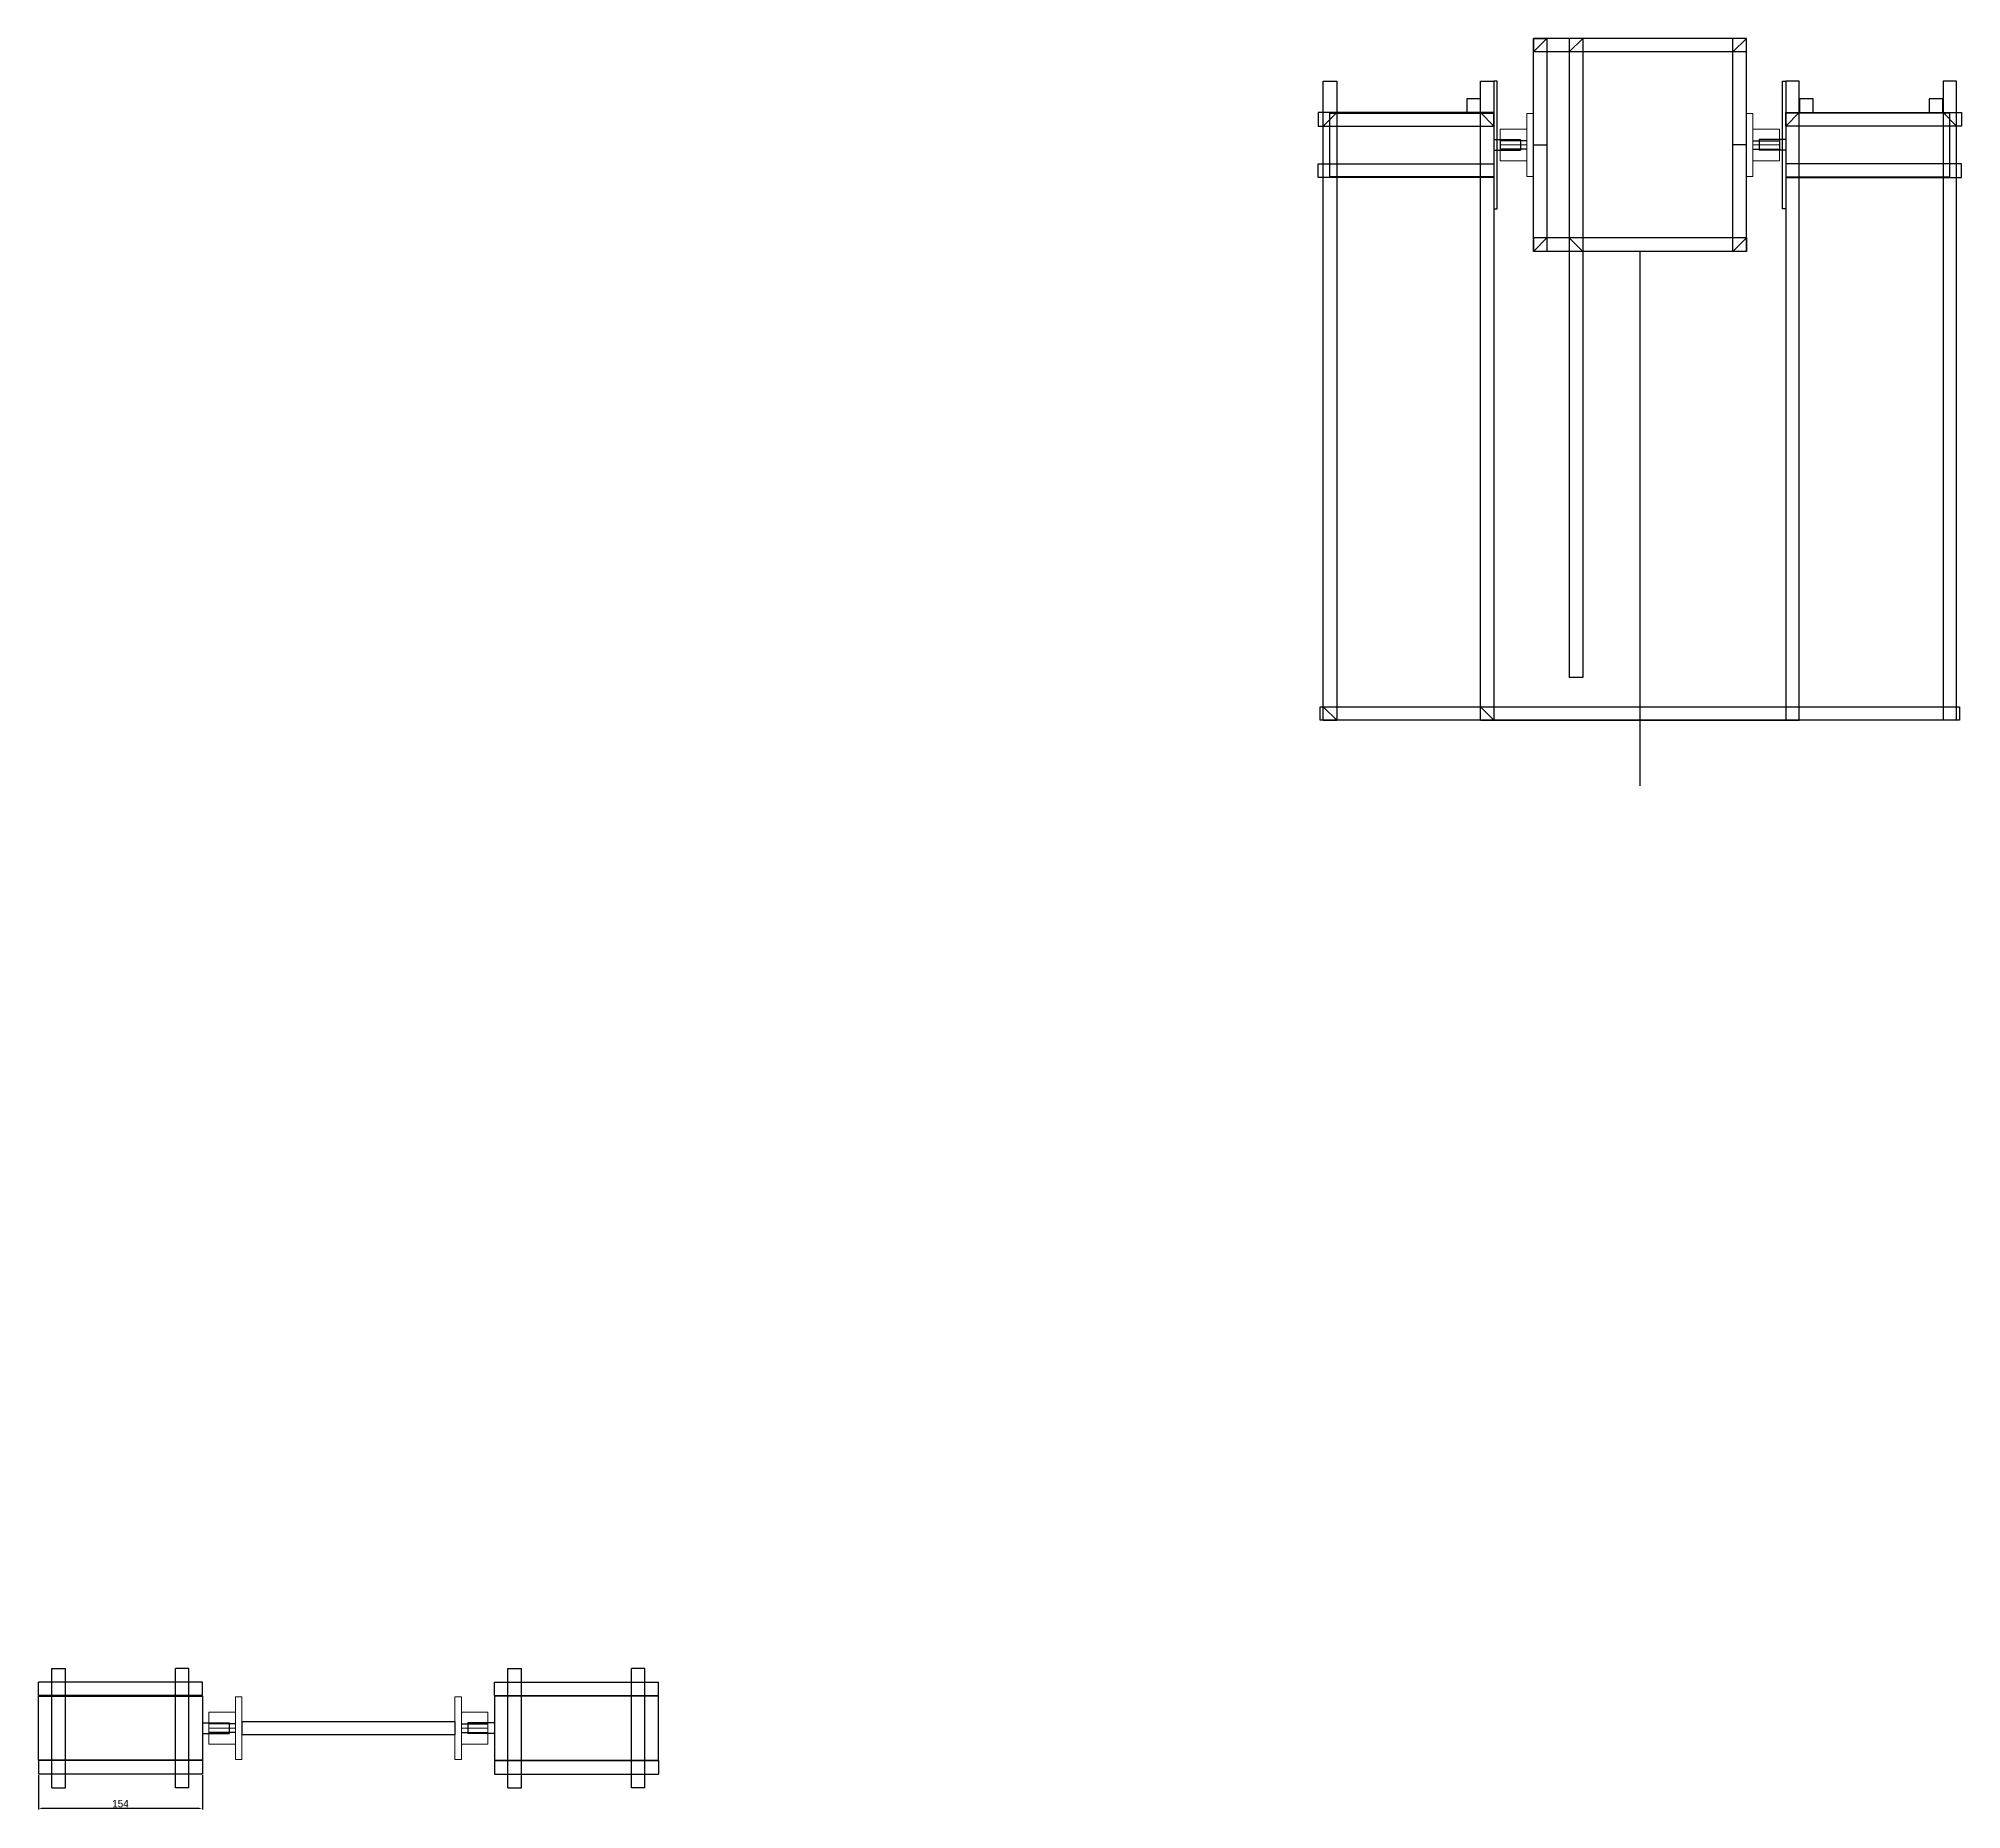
# Model space of a CAD drawing. Header units: millimetres. Extents: x -15418 to 43885, y -27590 to 23052.
# Drawn here: x 8397 to 10203, y -2724 to -1061 of the extents above; entities that cross this region are included whole.
import ezdxf

# ---------------------------------------------------------------- set-up
doc = ezdxf.new("R2010")
doc.units = ezdxf.units.MM
doc.header["$LTSCALE"] = 0.5
doc.layers.get('0').update_dxf_attribs({"lineweight": 5})
doc.layers.get('Defpoints').update_dxf_attribs({"color": 4})
for name, color, linetype in [('Layer1', 1, 'Continuous'), ('Layer2', 2, 'Continuous'), ('Layer4', 6, 'Continuous')]:
    doc.layers.add(name, color=color, linetype=linetype)
doc.dimstyles.new('ISO-25', dxfattribs={"dimtxt": 7, "dimasz": 3, "dimexe": 1, "dimexo": 1, "dimgap": 1, "dimtad": 1, "dimtoh": 1, "dimdec": 3, "dimdsep": 46, "dimtxsty": 'Standard', "dimcen": 2.5, "dimadec": 0, "dimazin": 0, "dimtfac": 1, "dimtdec": 3, "dimtmove": 0, "dimatfit": 3, "dimfxl": 1, "dimarcsym": 1})

# ---------------------------------------------------------------- blocks, each defined once
blk = doc.blocks.new('*D377')
at = {"layer": 'Defpoints', "color": 0, "transparency": 16777216}
for p in [(8397.1, -2690.8), (8551.1, -2690.8), (8397.1, -2723)]:
    blk.add_point(p, dxfattribs=at)
at = {"layer": 'Layer2', "color": 0, "lineweight": -2, "transparency": 16777216}
for p, q in [((8397.1, -2691.8), (8397.1, -2724)), ((8551.1, -2691.8), (8551.1, -2724)), ((8548.1, -2723), (8400.1, -2723))]:
    blk.add_line(p, q, dxfattribs=at)
at = {"layer": 'Layer2', "color": 0, "transparency": 16777216}
for points in [[(8400.1, -2722.5), (8400.1, -2723.5), (8397.1, -2723)], [(8548.1, -2722.5), (8548.1, -2723.5), (8551.1, -2723)]]:
    blk.add_solid(points, dxfattribs=at)
at = {"layer": 'Layer2', "color": 0, "transparency": 16777216, "insert": (8474.1, -2718.5), "char_height": 7, "attachment_point": 5}
blk.add_mtext('154', dxfattribs=at)

msp = doc.modelspace()

# ---------------------------------------------------------------- linework, layer by layer
at = {"transparency": 33554661}
for p, q in [((9794.5077, -1190.8935), (9794.5077, -1131.8935)), ((9794.5077, -1131.8935), (9800.5077, -1131.8935)), ((9800.5077, -1131.8935), (9800.5077, -1190.8935)), ((10000.5077, -1131.8935), (10000.5077, -1190.8935)), ((10006.5077, -1131.8935), (10000.5077, -1131.8935)), ((10006.5077, -1190.8935), (10006.5077, -1131.8935)), ((9769.5077, -1176.3935), (9769.5077, -1146.3935)), ((9794.5077, -1146.3935), (9769.5077, -1146.3935)), ((10006.5077, -1146.3935), (10031.5077, -1146.3935)), ((10031.5077, -1176.3935), (10031.5077, -1146.3935)), ((9794.5077, -1161.3935), (9769.5077, -1161.3935)), ((10006.5077, -1161.3935), (10031.5077, -1161.3935)), ((9794.5077, -1176.3935), (9769.5077, -1176.3935)), ((9800.5077, -1190.8935), (9794.5077, -1190.8935)), ((10000.5077, -1190.8935), (10006.5077, -1190.8935)), ((10006.5077, -1176.3935), (10031.5077, -1176.3935)), ((8557.1106, -2662.6234), (8557.1106, -2632.6234)), ((8582.1106, -2632.6234), (8557.1106, -2632.6234)), ((8582.1106, -2677.1234), (8582.1106, -2618.1234)), ((8582.1106, -2618.1234), (8588.1106, -2618.1234)), ((8588.1106, -2618.1234), (8588.1106, -2677.1234)), ((8788.1106, -2618.1234), (8788.1106, -2677.1234)), ((8794.1106, -2618.1234), (8788.1106, -2618.1234)), ((8794.1106, -2677.1234), (8794.1106, -2618.1234)), ((8794.1106, -2632.6234), (8819.1106, -2632.6234)), ((8819.1106, -2662.6234), (8819.1106, -2632.6234)), ((8582.1106, -2647.6234), (8557.1106, -2647.6234)), ((8794.1106, -2647.6234), (8819.1106, -2647.6234)), ((8582.1106, -2662.6234), (8557.1106, -2662.6234)), ((8794.1106, -2662.6234), (8819.1106, -2662.6234)), ((8588.1106, -2677.1234), (8582.1106, -2677.1234)), ((8788.1106, -2677.1234), (8794.1106, -2677.1234))]:
    msp.add_line(p, q, dxfattribs=at)
at = {"layer": 'Layer1', "transparency": 33554661}
for p, q in [((9800.5077, -1261.3935), (9800.5077, -1061.3935)), ((9800.5077, -1061.3935), (9813.2077, -1061.3935)), ((10000.5077, -1061.3935), (9800.5077, -1061.3935)), ((9800.5077, -1061.3935), (9800.5077, -1074.0935)), ((9800.5077, -1074.0935), (9813.2077, -1061.3935)), ((9813.2077, -1061.3935), (9813.2077, -1261.3935)), ((9834.1577, -1061.3935), (9834.1577, -1661.3935)), ((9834.1577, -1074.0935), (9846.8577, -1061.3935)), ((9846.8577, -1061.3935), (9846.8577, -1661.3935)), ((9987.8077, -1261.3935), (9987.8077, -1061.3935)), ((10000.5077, -1061.3935), (9987.8077, -1061.3935)), ((9987.8077, -1074.0935), (10000.5077, -1061.3935)), ((10000.5077, -1261.3935), (10000.5077, -1061.3935)), ((10000.5077, -1074.0935), (10000.5077, -1061.3935)), ((10000.5077, -1074.0935), (9800.5077, -1074.0935)), ((9603.2077, -1701.3935), (9603.2077, -1101.3935)), ((9603.2077, -1101.3935), (9615.9077, -1101.3935)), ((9615.9077, -1101.3935), (9615.9077, -1701.3935)), ((9738.1077, -1118.1935), (9738.1077, -1130.8935)), ((9750.8077, -1118.1935), (9738.1077, -1118.1935)), ((9750.8077, -1701.3935), (9750.8077, -1101.3935)), ((9750.8077, -1101.3935), (9763.5077, -1101.3935)), ((9750.8077, -1130.8935), (9750.8077, -1118.1935)), ((9763.5077, -1101.3935), (9763.5077, -1221.3935)), ((9766.5077, -1101.3935), (9763.5077, -1101.3935)), ((9763.5077, -1101.3935), (9763.5077, -1701.3935)), ((9766.5077, -1221.3935), (9766.5077, -1101.3935)), ((10034.5077, -1221.3935), (10034.5077, -1101.3935)), ((10034.5077, -1101.3935), (10037.5077, -1101.3935)), ((10037.5077, -1101.3935), (10037.5077, -1221.3935)), ((10037.5077, -1101.3935), (10037.5077, -1701.3935)), ((10050.2077, -1101.3935), (10037.5077, -1101.3935)), ((10050.2077, -1701.3935), (10050.2077, -1101.3935)), ((10050.4077, -1118.1935), (10050.4077, -1130.8935)), ((10063.1077, -1118.1935), (10050.4077, -1118.1935)), ((10063.1077, -1130.8935), (10063.1077, -1118.1935)), ((10172.2077, -1118.1935), (10172.2077, -1130.8935)), ((10184.9077, -1118.1935), (10172.2077, -1118.1935)), ((10184.9077, -1130.8935), (10184.9077, -1118.1935)), ((10185.1077, -1101.3935), (10185.1077, -1701.3935)), ((10197.8077, -1101.3935), (10185.1077, -1101.3935)), ((10197.8077, -1701.3935), (10197.8077, -1101.3935)), ((9763.5077, -1130.8935), (9598.5077, -1130.8935)), ((9598.5077, -1130.8935), (9598.5077, -1143.5935)), ((9615.9077, -1130.8935), (9603.2077, -1143.5935)), ((9738.1077, -1130.8935), (9750.8077, -1130.8935)), ((9750.8077, -1130.8935), (9763.5077, -1143.5935)), ((9763.5077, -1143.5935), (9763.5077, -1130.8935)), ((10037.5077, -1130.8935), (10202.5077, -1130.8935)), ((10037.5077, -1143.5935), (10037.5077, -1130.8935)), ((10050.2077, -1130.8935), (10037.5077, -1143.5935)), ((10050.4077, -1130.8935), (10063.1077, -1130.8935)), ((10172.2077, -1130.8935), (10184.9077, -1130.8935)), ((10185.1077, -1130.8935), (10197.8077, -1143.5935)), ((10202.5077, -1130.8935), (10202.5077, -1143.5935)), ((9598.5077, -1143.5935), (9763.5077, -1143.5935)), ((10202.5077, -1143.5935), (10037.5077, -1143.5935)), ((9769.5077, -1156.3935), (9769.5077, -1166.3935)), ((9800.5077, -1161.3935), (9813.2077, -1161.3935)), ((10000.5077, -1161.3935), (9987.8077, -1161.3935)), ((10031.5077, -1156.3935), (10031.5077, -1166.3935)), ((9598.5077, -1191.8935), (9598.5077, -1179.1935)), ((9598.5077, -1179.1935), (9763.5077, -1179.1935)), ((9763.5077, -1179.1935), (9763.5077, -1191.8935)), ((10202.5077, -1179.1935), (10037.5077, -1179.1935)), ((10037.5077, -1179.1935), (10037.5077, -1191.8935)), ((10202.5077, -1191.8935), (10202.5077, -1179.1935)), ((9763.5077, -1191.8935), (9598.5077, -1191.8935)), ((10037.5077, -1191.8935), (10202.5077, -1191.8935)), ((9763.5077, -1221.3935), (9766.5077, -1221.3935)), ((10037.5077, -1221.3935), (10034.5077, -1221.3935)), ((10000.5077, -1248.6935), (9800.5077, -1248.6935)), ((9800.5077, -1248.6935), (9800.5077, -1261.3935)), ((9800.5077, -1261.3935), (9813.2077, -1248.6935)), ((10000.5077, -1261.3935), (9800.5077, -1261.3935)), ((9834.1577, -1248.6935), (9846.8577, -1261.3935)), ((9900.5077, -1261.3935), (9900.5077, -1763.152)), ((9987.8077, -1261.3935), (10000.5077, -1248.6935)), ((10000.5077, -1261.3935), (9987.8077, -1261.3935)), ((10000.5077, -1248.6935), (10000.5077, -1261.3935)), ((9846.8577, -1661.3935), (9834.1577, -1661.3935)), ((9600.5077, -1688.6935), (10200.5077, -1688.6935)), ((9600.5077, -1701.3935), (9600.5077, -1688.6935)), ((9603.2077, -1688.6935), (9615.9077, -1701.3935)), ((9750.8077, -1688.6935), (9763.5077, -1701.3935)), ((10200.5077, -1688.6935), (10200.5077, -1701.3935)), ((10200.5077, -1701.3935), (9600.5077, -1701.3935)), ((9603.2077, -1701.3935), (9615.9077, -1701.3935)), ((9750.8077, -1701.3935), (9763.5077, -1701.3935)), ((9763.5077, -1701.3935), (10037.5077, -1701.3935)), ((10037.5077, -1701.3935), (10050.2077, -1701.3935)), ((10197.8077, -1701.3935), (10185.1077, -1701.3935))]:
    msp.add_line(p, q, dxfattribs=at)
at = {"layer": 'Layer2', "transparency": 33554661}
for p, q in [((9609.5077, -1191.3935), (9609.5077, -1131.3935)), ((9609.5077, -1131.3935), (9763.5077, -1131.3935)), ((9763.5077, -1131.3935), (9763.5077, -1191.3935)), ((10037.5077, -1131.3935), (10037.5077, -1191.3935)), ((10191.5077, -1131.3935), (10037.5077, -1131.3935)), ((10191.5077, -1191.3935), (10191.5077, -1131.3935)), ((9763.5077, -1156.3935), (9788.5077, -1156.3935)), ((9763.5077, -1166.3935), (9788.5077, -1166.3935)), ((9794.5077, -1157.3935), (9769.5077, -1157.3935)), ((9794.5077, -1165.3935), (9769.5077, -1165.3935)), ((9788.5077, -1156.3935), (9788.5077, -1166.3935)), ((10006.5077, -1157.3935), (10031.5077, -1157.3935)), ((10006.5077, -1165.3935), (10031.5077, -1165.3935)), ((10037.5077, -1156.3935), (10012.5077, -1156.3935)), ((10012.5077, -1156.3935), (10012.5077, -1166.3935)), ((10037.5077, -1166.3935), (10012.5077, -1166.3935)), ((9763.5077, -1191.3935), (9609.5077, -1191.3935)), ((10037.5077, -1191.3935), (10191.5077, -1191.3935)), ((8397.1106, -2677.6234), (8397.1106, -2617.6234)), ((8397.1106, -2617.6234), (8551.1106, -2617.6234)), ((8551.1106, -2617.6234), (8551.1106, -2677.6234)), ((8825.1106, -2617.6234), (8825.1106, -2677.6234)), ((8979.1106, -2617.6234), (8825.1106, -2617.6234)), ((8979.1106, -2677.6234), (8979.1106, -2617.6234)), ((8551.1106, -2642.6234), (8576.1106, -2642.6234)), ((8551.1106, -2652.6234), (8576.1106, -2652.6234)), ((8582.1106, -2643.6234), (8557.1106, -2643.6234)), ((8582.1106, -2651.6234), (8557.1106, -2651.6234)), ((8576.1106, -2642.6234), (8576.1106, -2652.6234)), ((8794.1106, -2643.6234), (8819.1106, -2643.6234)), ((8794.1106, -2651.6234), (8819.1106, -2651.6234)), ((8825.1106, -2642.6234), (8800.1106, -2642.6234)), ((8800.1106, -2642.6234), (8800.1106, -2652.6234)), ((8825.1106, -2652.6234), (8800.1106, -2652.6234)), ((8551.1106, -2677.6234), (8397.1106, -2677.6234)), ((8825.1106, -2677.6234), (8979.1106, -2677.6234))]:
    msp.add_line(p, q, dxfattribs=at)
at = {"layer": 'Layer4', "transparency": 33554661}
for p, q in [((8409.8106, -2703.6234), (8409.8106, -2591.6234)), ((8409.8106, -2591.6234), (8422.5106, -2591.6234)), ((8422.5106, -2703.6234), (8422.5106, -2591.6234)), ((8525.7106, -2703.6234), (8525.7106, -2591.6234)), ((8538.4106, -2591.6234), (8525.7106, -2591.6234)), ((8538.4106, -2703.6234), (8538.4106, -2591.6234)), ((8837.8106, -2703.6234), (8837.8106, -2591.6234)), ((8837.8106, -2591.6234), (8850.5106, -2591.6234)), ((8850.5106, -2703.6234), (8850.5106, -2591.6234)), ((8953.7106, -2703.6234), (8953.7106, -2591.6234)), ((8966.4106, -2591.6234), (8953.7106, -2591.6234)), ((8966.4106, -2703.6234), (8966.4106, -2591.6234)), ((8551.1106, -2604.4234), (8397.1106, -2604.4234)), ((8397.1106, -2617.1234), (8397.1106, -2604.4234)), ((8551.1106, -2617.1234), (8397.1106, -2617.1234)), ((8551.1106, -2617.1234), (8551.1106, -2604.4234)), ((8825.1106, -2604.4234), (8979.1106, -2604.4234)), ((8825.1106, -2617.1234), (8825.1106, -2604.4234)), ((8825.1106, -2617.1234), (8979.1106, -2617.1234)), ((8979.1106, -2617.1234), (8979.1106, -2604.4234)), ((8588.1106, -2641.2734), (8588.1106, -2653.9734)), ((8588.1106, -2641.2734), (8788.1106, -2641.2734)), ((8788.1106, -2641.2734), (8788.1106, -2653.9734)), ((8788.1106, -2653.9734), (8588.1106, -2653.9734)), ((8551.1106, -2678.1234), (8397.1106, -2678.1234)), ((8397.1106, -2678.1234), (8397.1106, -2690.8234)), ((8551.1106, -2678.1234), (8551.1106, -2690.8234)), ((8825.1106, -2678.1234), (8979.1106, -2678.1234)), ((8825.1106, -2678.1234), (8825.1106, -2690.8234)), ((8979.1106, -2678.1234), (8979.1106, -2690.8234)), ((8551.1106, -2690.8234), (8397.1106, -2690.8234)), ((8409.8106, -2703.6234), (8422.5106, -2703.6234)), ((8538.4106, -2703.6234), (8525.7106, -2703.6234)), ((8825.1106, -2690.8234), (8979.1106, -2690.8234)), ((8837.8106, -2703.6234), (8850.5106, -2703.6234)), ((8966.4106, -2703.6234), (8953.7106, -2703.6234))]:
    msp.add_line(p, q, dxfattribs=at)

# ---------------------------------------------------------------- dimensions: what is measured, and where the dimension line sits
at = {"layer": 'Layer2', "transparency": 33554661}
dim = msp.add_linear_dim(base=(8397.1106, -2723.0354), p1=(8551.1106, -2690.8234), p2=(8397.1106, -2690.8234), dimstyle='ISO-25', dxfattribs=at)
dim.commit()
dim.dimension.update_dxf_attribs({"geometry": '*D377', "text_midpoint": (8474.1106, -2718.5354)})

doc.saveas('drawing.dxf')
